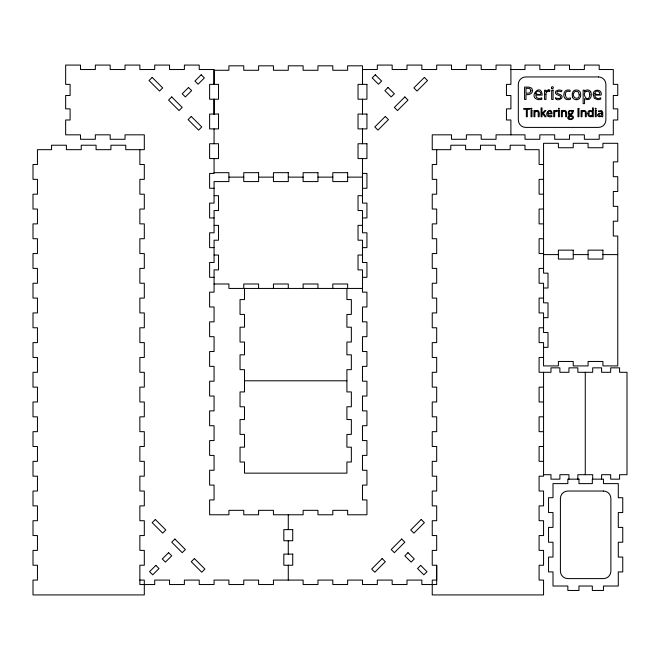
<?xml version="1.0" encoding="UTF-8"?>
<svg xmlns="http://www.w3.org/2000/svg" width="660" height="660" viewBox="0 0 660 660"><rect width="100%" height="100%" fill="white"/><g stroke="black" fill="none" stroke-linecap="round" stroke-linejoin="round"><path stroke-width="0.99" d="M436.689 149.671L436.689 164.513L432.242 164.513L432.242 179.355L436.689 179.355L436.689 194.197L432.242 194.197L432.242 209.038L436.689 209.038L436.689 223.88L432.242 223.88L432.242 238.722L436.689 238.722L436.689 253.564L432.242 253.564L432.242 268.405L436.689 268.405L436.689 283.247L432.242 283.247L432.242 298.089L436.689 298.089L436.689 312.931L432.242 312.931L432.242 327.772L436.689 327.772L436.689 342.614L432.242 342.614L432.242 357.456L436.689 357.456L436.689 372.298L432.242 372.298L432.242 387.139L436.689 387.139L436.689 401.981L432.242 401.981L432.242 416.823L436.689 416.823L436.689 431.665L432.242 431.665L432.242 446.507L436.689 446.507L436.689 461.348L432.242 461.348L432.242 476.19L436.689 476.19L436.689 491.032L432.242 491.032L432.242 505.873L436.689 505.873L436.689 520.715L432.242 520.715L432.242 535.557L436.689 535.557L436.689 550.399L432.242 550.399L432.242 565.24L436.689 565.24L436.689 584.537L421.847 584.537L421.847 580.082L407.005 580.082L407.005 584.537L392.164 584.537L392.164 580.082L377.322 580.082L377.322 584.537L362.48 584.537L362.48 580.082L347.647 580.082L347.647 584.537L332.805 584.537L332.805 580.082L317.963 580.082L317.963 584.537L303.121 584.537L303.121 580.082L273.438 580.082L273.438 584.537L258.596 584.537L258.596 580.082L243.754 580.082L243.754 584.537L228.913 584.537L228.913 580.082L214.071 580.082L214.071 584.537L199.229 584.537L199.229 580.082L184.387 580.082L184.387 584.537L169.546 584.537L169.546 580.082L154.704 580.082L154.704 584.537L139.862 584.537L139.862 565.24L144.309 565.24L144.309 550.399L139.862 550.399L139.862 535.557L144.309 535.557L144.309 520.715L139.862 520.715L139.862 505.873L144.309 505.873L144.309 491.032L139.862 491.032L139.862 476.19L144.309 476.19L144.309 461.348L139.862 461.348L139.862 446.507L144.309 446.507L144.309 431.665L139.862 431.665L139.862 416.823L144.309 416.823L144.309 401.981L139.862 401.981L139.862 387.139L144.309 387.139L144.309 372.298L139.862 372.298L139.862 357.456L144.309 357.456L144.309 342.614L139.862 342.614L139.862 327.772L144.309 327.772L144.309 312.931L139.862 312.931L139.862 298.089L144.309 298.089L144.309 283.247L139.862 283.247L139.862 268.405L144.309 268.405L144.309 253.564L139.862 253.564L139.862 238.722L144.309 238.722L144.309 223.88L139.862 223.88L139.862 209.038L144.309 209.038L144.309 194.197L139.862 194.197L139.862 179.355L144.309 179.355L144.309 164.513L139.862 164.513L139.862 149.671M557.279 110.5L557.164 111.375A2.64 2.64 0 0 0 556.817 111.317L556.776 111.309M561.874 90.626L561.396 91.756L558.838 91.171L557.015 91.765L557.089 93.126L559.243 94.19A12.012 12.012 0 0 1 560.761 94.85C565.736 98.208 555.687 102.358 555.448 97.771A8.53 8.53 0 0 0 556.809 98.274A5.775 5.775 0 0 0 558.418 98.513L560.018 98.216A1.435 1.435 0 0 0 560.406 97.911A1.188 1.188 0 0 0 560.678 97.383A1.452 1.452 0 0 0 560.711 97.061A1.122 1.122 0 0 0 560.439 96.31L559.49 95.675A13.868 13.868 0 0 0 558.574 95.296A16.055 16.055 0 0 1 556.817 94.545L556.124 94.058A2.343 2.343 0 0 1 555.819 93.72L555.489 92.829A2.937 2.937 0 0 1 555.481 92.177L555.596 91.649A1.93 1.93 0 0 1 556 90.997L558.55 90.024A7.351 7.351 0 0 1 561.874 90.618M542.306 113.281L544.813 110.542L545.919 110.542L543.411 113.198L546.101 116.754L544.962 116.754L542.767 113.817L542.017 114.502L542.017 116.754L541.076 116.754L541.076 107.935L542.017 107.935L541.967 113.611L542.272 113.314M572.434 111.276L573.581 111.136L573.581 110.533L571.453 110.533M362.48 69.531L377.322 69.531L377.322 65.076L392.164 65.076L392.164 69.531L407.005 69.531L407.005 65.076L421.847 65.076L421.847 69.531L436.689 69.531L436.689 65.076L451.531 65.076L451.531 69.531L466.372 69.531L466.372 65.076L481.214 65.076L481.214 69.531L496.056 69.531L496.056 65.076L510.898 65.076L510.898 84.373L506.451 84.373L506.451 95.502L510.898 95.502L510.898 108.859L506.451 108.859L506.451 119.988L510.898 119.988L510.898 134.83M510.898 69.531L524.997 69.531L524.997 65.076L539.839 65.076L539.839 69.531L554.681 69.531L554.681 65.076L569.522 65.076L569.522 69.531L584.364 69.531L584.364 65.076L599.206 65.076L599.206 69.531L613.305 69.531L613.305 84.373L617.76 84.373L617.76 95.502L613.305 95.502L613.305 108.859L617.76 108.859L617.76 119.988L613.305 119.988L613.305 134.83L599.206 134.83L599.206 139.285L584.364 139.285L584.364 134.83L569.522 134.83L569.522 139.285L554.681 139.285L554.681 134.83L539.839 134.83L539.839 139.285L524.997 139.285L524.997 134.83L496.056 134.83L496.056 139.285L481.214 139.285L481.214 134.83L466.372 134.83L466.372 139.285L451.531 139.285L451.531 134.83L432.242 134.83L432.242 149.671L450.788 149.671L450.788 145.225L465.63 145.225L465.63 149.671L480.472 149.671L480.472 145.225L495.313 145.225L495.313 149.671L510.155 149.671L510.155 145.225L524.997 145.225L524.997 149.671L539.096 149.671L539.096 164.513L543.551 164.513M584.48 91.558L584.298 90.189L583.135 90.189L583.135 103.645L584.545 103.645C585.049 97.787 582.994 98.084 587.111 99.643C591.154 100.089 592.218 94.735 590.733 91.888M534.905 111.441L534.715 110.542L533.957 110.542L533.957 116.754L534.897 116.754L534.897 113.504A3.11 3.11 0 0 1 535.268 111.779M562.337 111.441L562.139 110.542L561.38 110.542L561.38 116.754L562.32 116.754L562.32 113.504A3.11 3.11 0 0 1 562.691 111.779M582.021 111.441L581.831 110.542L581.072 110.542L581.072 116.754L582.013 116.754L582.013 113.504A3.11 3.11 0 0 1 582.376 111.779M214.071 143.74L218.518 143.74L218.518 158.581L209.616 158.581L209.616 143.74L214.071 143.74L214.071 128.898M214.071 172.681L228.913 172.681L228.913 181.582L214.071 181.582L214.071 203.107L209.616 203.107L209.616 217.948L214.071 217.948M362.48 173.423L366.935 173.423L366.935 188.265L362.48 188.265M228.913 177.127L243.754 177.127M258.596 177.127L273.438 177.127M288.28 177.127L303.121 177.127M317.963 177.127L332.805 177.127M347.647 177.127L362.48 177.127M543.551 179.355L539.096 179.355L539.096 194.197L543.551 194.197M214.071 188.265L209.616 188.265L209.616 173.423L214.071 173.423L214.071 158.581M214.071 195.682L218.518 195.682L218.518 210.523L214.071 210.523L214.071 232.79L209.616 232.79L209.616 247.632L214.071 247.632M362.48 195.682L358.034 195.682L358.034 210.523L362.48 210.523L362.48 232.79L366.935 232.79L366.935 247.632L362.48 247.632M543.551 209.038L539.096 209.038L539.096 223.88L543.551 223.88M362.48 217.948L366.935 217.948L366.935 203.107L362.48 203.107L362.48 158.581M214.071 225.365L218.518 225.365L218.518 240.207L214.071 240.207L214.071 262.474L209.616 262.474L209.616 277.315L214.071 277.315M362.48 225.365L358.034 225.365L358.034 240.207L362.48 240.207L362.48 262.474L366.935 262.474L366.935 277.315L362.48 277.315M543.551 238.722L539.096 238.722L539.096 253.564L543.551 253.564M543.551 254.603L558.393 254.603M573.235 254.603L588.077 254.603M602.918 254.603L617.76 254.603M214.071 255.049L218.518 255.049L218.518 269.89L214.071 269.89L214.071 292.157L209.616 292.157L209.616 306.999L214.071 306.999L214.071 321.841L209.616 321.841L209.616 336.683L214.071 336.683L214.071 351.524L209.616 351.524L209.616 366.366L214.071 366.366L214.071 381.208L209.616 381.208L209.616 396.041L214.071 396.041L214.071 410.883L209.616 410.883L209.616 425.725L214.071 425.725L214.071 440.566L209.616 440.566L209.616 455.408L214.071 455.408L214.071 470.25L209.616 470.25L209.616 485.092L214.071 485.092L214.071 499.933L209.616 499.933L209.616 514.775L228.913 514.775L228.913 510.329L243.754 510.329L243.754 514.775L258.596 514.775L258.596 510.329L273.438 510.329L273.438 514.775L303.121 514.775L303.121 510.329L317.963 510.329L317.963 514.775L332.805 514.775L332.805 510.329L347.647 510.329L347.647 514.775L366.935 514.775L366.935 499.933L362.48 499.933L362.48 485.092L366.935 485.092L366.935 470.25L362.48 470.25L362.48 455.408L366.935 455.408L366.935 440.566L362.48 440.566L362.48 425.725L366.935 425.725L366.935 410.883L362.48 410.883L362.48 396.041L366.935 396.041L366.935 381.208L362.48 381.208L362.48 366.366L366.935 366.366L366.935 351.524L362.48 351.524L362.48 336.683L366.935 336.683L366.935 321.841L362.48 321.841L362.48 306.999L366.935 306.999L366.935 292.157L362.48 292.157L362.48 269.89L358.034 269.89L358.034 255.049L362.48 255.049M543.551 268.405L539.096 268.405L539.096 283.247L543.551 283.247L543.551 302.841L548.006 302.841L548.006 317.683L543.551 317.683M214.071 283.99L228.913 283.99L228.913 288.445L243.754 288.445L243.754 283.99L258.596 283.99L258.596 288.445M543.551 287.999L548.006 287.999L548.006 273.158L543.551 273.158L543.551 143.294L558.393 143.294L558.393 147.741L573.235 147.741L573.235 143.294L588.077 143.294L588.077 147.741L602.918 147.741L602.918 143.294L617.76 143.294L617.76 161.84L613.305 161.84L613.305 176.682L617.76 176.682L617.76 191.524L613.305 191.524L613.305 206.365L617.76 206.365L617.76 221.207L613.305 221.207L613.305 236.049L617.76 236.049L617.76 365.921L602.918 365.921L602.918 361.465L588.077 361.465L588.077 365.921L573.235 365.921L573.235 361.465L558.393 361.465L558.393 365.921L543.551 365.921L543.551 342.614L539.096 342.614L539.096 327.772L543.551 327.772M362.48 288.445L347.647 288.445L347.647 283.99L332.805 283.99L332.805 288.445M543.551 298.089L539.096 298.089L539.096 312.931L543.551 312.931L543.551 332.524L548.006 332.524L548.006 347.366L543.551 347.366M543.551 357.456L539.096 357.456L539.096 372.298L550.976 372.298L550.976 367.843L559.878 367.843L559.878 372.298L568.953 372.298L568.953 367.843L577.855 367.843L577.855 372.298L592.696 372.298L592.696 367.843L601.598 367.843L601.598 372.298L610.673 372.298L610.673 367.843L619.583 367.843L619.583 372.298L627 372.298L627 474.705L619.583 474.705L619.583 479.16L610.673 479.16L610.673 474.705L601.598 474.705L601.598 479.16M244.497 380.795L346.904 380.795M543.551 387.139L539.096 387.139L539.096 401.981L543.551 401.981M543.551 416.823L539.096 416.823L539.096 431.665L543.551 431.665M543.551 446.507L539.096 446.507L539.096 461.348L543.551 461.348M543.551 474.705L550.976 474.705L550.976 479.16L559.878 479.16L559.878 474.705L568.953 474.705L568.953 479.16M139.862 580.082L144.309 580.082L144.309 594.924L33 594.924L33 580.082L37.455 580.082L37.455 565.24L33 565.24L33 550.399L37.455 550.399L37.455 535.557L33 535.557L33 520.715L37.455 520.715L37.455 505.873L33 505.873L33 491.032L37.455 491.032L37.455 476.19L33 476.19L33 461.348L37.455 461.348L37.455 446.507L33 446.507L33 431.665L37.455 431.665L37.455 416.823L33 416.823L33 401.981L37.455 401.981L37.455 387.139L33 387.139L33 372.298L37.455 372.298L37.455 357.456L33 357.456L33 342.614L37.455 342.614L37.455 327.772L33 327.772L33 312.931L37.455 312.931L37.455 298.089L33 298.089L33 283.247L37.455 283.247L37.455 268.405L33 268.405L33 253.564L37.455 253.564L37.455 238.722L33 238.722L33 223.88L37.455 223.88L37.455 209.038L33 209.038L33 194.197L37.455 194.197L37.455 179.355L33 179.355L33 164.513L37.455 164.513L37.455 149.671L51.554 149.671L51.554 145.225L66.396 145.225L66.396 149.671L81.238 149.671L81.238 145.225L96.079 145.225L96.079 149.671L110.921 149.671L110.921 145.225L125.763 145.225L125.763 149.671L144.309 149.671L144.309 134.83L125.02 134.83L125.02 139.285L110.179 139.285L110.179 134.83L95.337 134.83L95.337 139.285L80.495 139.285L80.495 134.83L65.653 134.83L65.653 119.988L70.1 119.988L70.1 108.859L65.653 108.859L65.653 95.502L70.1 95.502L70.1 84.373L65.653 84.373L65.653 65.076L80.495 65.076L80.495 69.531L95.337 69.531L95.337 65.076L110.179 65.076L110.179 69.531L125.02 69.531L125.02 65.076L139.862 65.076L139.862 69.531L154.704 69.531L154.704 65.076L169.546 65.076L169.546 69.531L184.387 69.531L184.387 65.076L199.229 65.076L199.229 69.531L214.071 69.531L214.071 84.373L214.071 70.273L228.913 70.273L228.913 65.819L243.754 65.819L243.754 70.273L258.596 70.273L258.596 65.819L273.438 65.819L273.438 70.273L288.28 70.273L288.28 65.819L303.121 65.819L303.121 70.273L317.963 70.273L317.963 65.819L332.805 65.819L332.805 70.273L347.647 70.273L347.647 65.819L362.48 65.819L362.48 84.373M548.831 90.016L549.631 90.073A4.183 4.183 0 0 1 549.92 90.123L549.747 91.435A3.952 3.952 0 0 0 549.236 91.344L549.161 91.328M556.553 110.426L557.089 110.468M590.444 116.086L588.959 114.815L589.256 111.878A1.526 1.526 0 0 1 590.444 111.21A2.846 2.846 0 0 1 590.799 111.218L591.236 111.301A1.295 1.295 0 0 1 591.995 111.837M571.263 110.484C565.207 110.121 570.966 115.929 567.757 117.331C567.171 121.184 575.578 119.691 573.029 116.226C571.849 115.285 568.136 116.449 569.943 114.485A3.25 3.25 0 0 0 570.479 114.526M592.696 479.16L592.696 474.705L577.855 474.705L577.855 479.16M585.321 112.769L585.321 116.754L586.253 116.754C586.27 115.129 587.26 110.195 584.009 110.426A2.31 2.31 0 0 0 581.98 111.408M585.28 372.298L585.28 474.705M565.636 112.769L565.636 116.754L566.56 116.754C566.602 115.137 567.559 110.187 564.325 110.426A2.31 2.31 0 0 0 562.287 111.408M554.647 113.421L554.647 116.754L553.699 116.754L553.699 110.542L554.482 110.542L554.623 111.688A2.376 2.376 0 0 1 556.537 110.327M551.826 116.465L551.826 115.64L548.641 115.739L547.808 113.825L552.106 113.825C551.38 104.833 541.951 115.83 549.796 116.869A5.041 5.041 0 0 0 551.834 116.498M545.985 94.496L545.985 99.487L544.566 99.487L544.566 90.189L545.737 90.189L545.952 91.897A3.556 3.556 0 0 1 548.807 89.859M543.551 372.298L543.551 476.19L539.096 476.19L539.096 491.032L543.551 491.032L543.551 505.873L539.096 505.873L539.096 520.715L543.551 520.715L543.551 535.557L539.096 535.557L539.096 550.399L543.551 550.399L543.551 565.24L539.096 565.24L539.096 580.082L543.551 580.082L543.551 594.924L432.242 594.924L432.242 580.082L436.689 580.082L436.689 565.24M541.753 99.058L541.753 97.82A7.673 7.673 0 0 1 538.61 98.497L536.464 97.482L535.747 95.098L542.173 95.098C541.249 81.782 526.812 97.919 538.725 99.66A7.54 7.54 0 0 0 541.769 99.099M538.205 112.769L538.205 116.754L539.137 116.754C539.179 115.137 540.136 110.187 536.902 110.426A2.31 2.31 0 0 0 534.864 111.408M362.48 99.215L362.48 114.056M362.48 128.898L362.48 143.74M317.963 288.445L317.963 283.99L303.121 283.99L303.121 288.445M288.28 288.445L288.28 283.99L273.438 283.99L273.438 288.445M288.28 514.775L288.28 529.617M288.28 540.755L288.28 554.111M288.28 565.24L288.28 580.082M584.463 91.501A3.613 3.613 0 0 1 587.928 90.007A3.49 3.49 0 0 1 590.758 91.872M572.632 97.3A5.115 5.115 0 0 1 572.327 96.401L572.228 93.736L573.128 91.484A3.646 3.646 0 0 1 574.662 90.337L575.809 90.049A5.742 5.742 0 0 1 576.766 90.024L577.921 90.238A3.745 3.745 0 0 1 579.711 91.493L579.876 91.724A4.463 4.463 0 0 1 580.396 92.788L580.684 94.446A8.324 8.324 0 0 1 580.676 95.378L580.528 96.401A5.131 5.131 0 0 1 580.231 97.3A3.943 3.943 0 0 1 577.112 99.627L576.881 99.635A5.643 5.643 0 0 1 576.394 99.66M576.394 99.693A4.117 4.117 0 0 1 572.575 97.325M545.82 94.504A3.217 3.217 0 0 1 549.136 91.096M592.02 115.582A1.856 1.856 0 0 1 590.452 116.028M592.02 115.549A3.094 3.094 0 0 0 592.325 113.842A14.033 14.033 0 0 0 592.375 113.52A3.745 3.745 0 0 0 592.036 111.82M582.367 111.738A1.914 1.914 0 0 1 583.96 111.284M584.001 111.02A1.633 1.633 0 0 1 585.42 112.777M572.616 111.16A2.17 2.17 0 0 1 570.479 114.485M562.675 111.738A1.914 1.914 0 0 1 564.275 111.284M564.308 111.02A1.633 1.633 0 0 1 565.736 112.777M554.54 113.429A2.153 2.153 0 0 1 556.76 111.152M535.252 111.738A1.914 1.914 0 0 1 536.844 111.284M536.885 111.02A1.633 1.633 0 0 1 538.312 112.777M214.071 99.215L214.071 114.056L214.071 99.215M565.29 94.726L566.305 97.845L567.946 98.431L570.471 97.911L570.471 99.165A5.437 5.437 0 0 1 568.07 99.627C562.196 100.064 562.485 89.306 568.384 90.016C570.859 89.488 570.991 92.441 568.549 91.261C566.528 90.857 565.084 92.87 565.29 94.726M579.232 94.817C579.488 101.665 570.265 97.061 574.291 92.161A2.269 2.269 0 0 1 575.743 91.27L578.308 91.888L579.232 94.817M589.867 94.793C588.423 105.245 579.48 91.146 587.879 91.261A2.12 2.12 0 0 1 589.231 92.169L589.867 94.793M532.414 90.7C532.604 94.042 528.635 95.065 525.995 94.611L525.995 99.487L524.56 99.487L524.56 87.079L528.916 87.136L531.011 87.796A3.102 3.102 0 0 1 532.339 89.884L532.414 90.7M593.249 94.718L594.371 98.332L597.688 99.66A7.54 7.54 0 0 0 600.74 99.099L600.724 97.82A7.673 7.673 0 0 1 597.572 98.497L595.427 97.482L594.709 95.098L601.136 95.098C602.695 88.836 592.449 88.44 593.249 94.718M530.92 90.758L529.79 92.92L525.995 93.365L525.995 88.308L527.662 88.308A7.26 7.26 0 0 1 528.627 88.366L530.318 89.075L530.92 90.758M568.631 117.727C573.977 122.306 573.086 112.373 568.631 117.727M587.845 113.47L588.118 115.351L589.124 116.556L590.981 116.82L592.408 115.871L592.548 116.754L593.307 116.754L593.307 107.935L592.366 107.935C594.594 114.84 588.093 106.747 587.845 113.47M530.937 108.793C532.455 110.781 531.902 106.648 530.945 108.76M558.36 108.793C559.795 110.814 559.441 106.664 558.368 108.76M595.213 108.793C596.632 110.822 596.285 106.648 595.213 108.76M601.813 114.271C600.394 119.072 596.327 112.695 601.813 113.693L601.813 114.271M597.77 114.939C597.498 118.454 602.167 115.508 602.06 116.754L602.745 116.754L602.737 112.266L601.722 110.632L598.447 110.962L598.736 111.672L601.285 111.383L601.829 113.033L598.81 113.454L597.77 114.939M535.788 93.811C546.34 97.482 537.248 86.237 535.788 93.811M547.841 112.959C554.969 115.269 548.749 107.984 547.841 112.959M594.751 93.811C605.327 97.49 596.186 86.246 594.751 93.811M152.179 77.401L149.036 80.545L159.53 91.047L162.682 87.895L152.179 77.401M171.715 96.938L168.572 100.081L179.066 110.575L182.209 107.431L171.715 96.938M188.504 87.491L182.209 93.786L185.361 96.938L191.656 90.634L188.504 87.491M201.218 74.778L194.923 81.073L198.074 84.224L204.369 77.921L201.218 74.778M191.251 116.465L188.1 119.617L198.594 130.111L201.745 126.959L191.251 116.465M375.334 74.778L372.182 77.921L378.477 84.224L381.628 81.073L375.334 74.778M388.047 87.491L384.895 90.634L391.19 96.938L394.342 93.786L388.047 87.491M385.3 116.465L374.806 126.959L377.957 130.111L388.451 119.617L385.3 116.465M404.836 96.938L394.342 107.431L397.493 110.575L407.987 100.081L404.836 96.938M424.372 77.401L413.878 87.895L417.021 91.047L427.515 80.545L424.372 77.401M155.331 519.503L152.179 522.646L162.682 533.148L165.825 529.996L155.331 519.503M174.867 539.03L171.715 542.182L182.209 552.676L185.361 549.533L174.867 539.03M155.859 565.389L149.556 571.684L152.707 574.835L159.002 568.54L155.859 565.389M168.572 552.676L162.269 558.97L165.421 562.122L171.715 555.827L168.572 552.676M194.395 558.566L191.251 561.718L201.745 572.212L204.897 569.06L194.395 558.566M382.156 558.566L371.662 569.06L374.806 572.212L385.3 561.718L382.156 558.566M401.684 539.03L391.19 549.533L394.342 552.676L404.836 542.182L401.684 539.03M421.22 519.503L410.726 529.996L413.878 533.148L424.372 522.646L421.22 519.503M407.987 552.676L404.836 555.827L411.13 562.122L414.282 558.97L407.987 552.676M420.692 565.389L417.549 568.54L423.844 574.835L426.995 571.684L420.692 565.389M598.463 76.948L525.74 76.948A7.417 7.417 0 0 0 518.323 84.373L518.323 119.988A7.417 7.417 0 0 0 525.74 127.413L598.463 127.413A7.417 7.417 0 0 0 605.888 119.988L605.888 84.373A7.417 7.417 0 0 0 598.463 76.948M218.518 84.373L209.616 84.373L209.616 99.215L218.518 99.215L218.518 84.373M366.935 84.373L358.034 84.373L358.034 99.215L366.935 99.215L366.935 84.373M553.08 90.189L551.669 90.189L551.669 99.487L553.08 99.487L553.08 90.189M529.914 108.463L523.735 108.463L523.735 109.321L526.342 109.321L526.342 116.754L527.315 116.754L527.315 109.321L529.914 109.321L529.914 108.463M578.935 108.463L577.97 108.463L577.97 116.754L578.935 116.754L578.935 108.463M531.968 110.542L531.028 110.542L531.028 116.754L531.968 116.754L531.968 110.542M559.391 110.542L558.451 110.542L558.451 116.754L559.391 116.754L559.391 110.542M596.236 110.542L595.295 110.542L595.295 116.754L596.236 116.754L596.236 110.542M218.518 114.056L209.616 114.056L209.616 128.898L218.518 128.898L218.518 114.056M366.935 114.056L358.034 114.056L358.034 128.898L366.935 128.898L366.935 114.056M366.935 143.74L358.034 143.74L358.034 158.581L366.935 158.581L366.935 143.74M258.596 172.681L243.754 172.681L243.754 181.582L258.596 181.582L258.596 172.681M288.28 172.681L273.438 172.681L273.438 181.582L288.28 181.582L288.28 172.681M317.963 172.681L303.121 172.681L303.121 181.582L317.963 181.582L317.963 172.681M347.647 172.681L332.805 172.681L332.805 181.582L347.647 181.582L347.647 172.681M573.235 250.148L558.393 250.148L558.393 259.058L573.235 259.058L573.235 250.148M602.918 250.148L588.077 250.148L588.077 259.058L602.918 259.058L602.918 250.148M346.904 288.445L244.497 288.445L244.497 299.574L240.042 299.574L240.042 314.416L244.497 314.416L244.497 327.195L240.042 327.195L240.042 342.037L244.497 342.037L244.497 354.824L240.042 354.824L240.042 369.666L244.497 369.666L244.497 391.924L240.042 391.924L240.042 406.766L244.497 406.766L244.497 419.554L240.042 419.554L240.042 434.395L244.497 434.395L244.497 447.175L240.042 447.175L240.042 462.016L244.497 462.016L244.497 473.146L346.904 473.146L346.904 462.016L351.351 462.016L351.351 447.175L346.904 447.175L346.904 434.395L351.351 434.395L351.351 419.554L346.904 419.554L346.904 406.766L351.351 406.766L351.351 391.924L346.904 391.924L346.904 369.666L351.351 369.666L351.351 354.824L346.904 354.824L346.904 342.037L351.351 342.037L351.351 327.195L346.904 327.195L346.904 314.416L351.351 314.416L351.351 299.574L346.904 299.574L346.904 288.445M578.968 479.16L567.839 479.16L567.839 483.615L552.997 483.615L552.997 497.714L548.542 497.714L548.542 512.556L552.997 512.556L552.997 527.398L548.542 527.398L548.542 542.239L552.997 542.239L552.997 557.073L548.542 557.073L548.542 571.915L552.997 571.915L552.997 586.022L567.839 586.022L567.839 590.469L578.968 590.469L578.968 586.022L592.325 586.022L592.325 590.469L603.455 590.469L603.455 586.022L618.296 586.022L618.296 571.915L622.751 571.915L622.751 557.073L618.296 557.073L618.296 542.239L622.751 542.239L622.751 527.398L618.296 527.398L618.296 512.556L622.751 512.556L622.751 497.714L618.296 497.714L618.296 483.615L603.455 483.615L603.455 479.16L592.325 479.16L592.325 483.615L578.968 483.615L578.968 479.16M603.455 491.032L567.839 491.032A7.417 7.417 0 0 0 560.414 498.448L560.414 571.181A7.417 7.417 0 0 0 567.839 578.597L603.455 578.597A7.417 7.417 0 0 0 610.88 571.181L610.88 498.448A7.417 7.417 0 0 0 603.455 491.032M292.726 529.617L283.825 529.617L283.825 540.755L292.726 540.755L292.726 529.617M292.726 554.111L283.825 554.111L283.825 565.24L292.726 565.24L292.726 554.111M551.867 88.407A0.94 0.94 0 0 0 553.327 87.689A0.94 0.94 0 0 0 551.974 86.79A0.94 0.94 0 0 0 551.867 88.407M569.737 113.743A1.477 1.477 0 0 0 571.989 112.513A1.477 1.477 0 0 0 569.794 111.185A1.477 1.477 0 0 0 569.737 113.743"/></g></svg>
